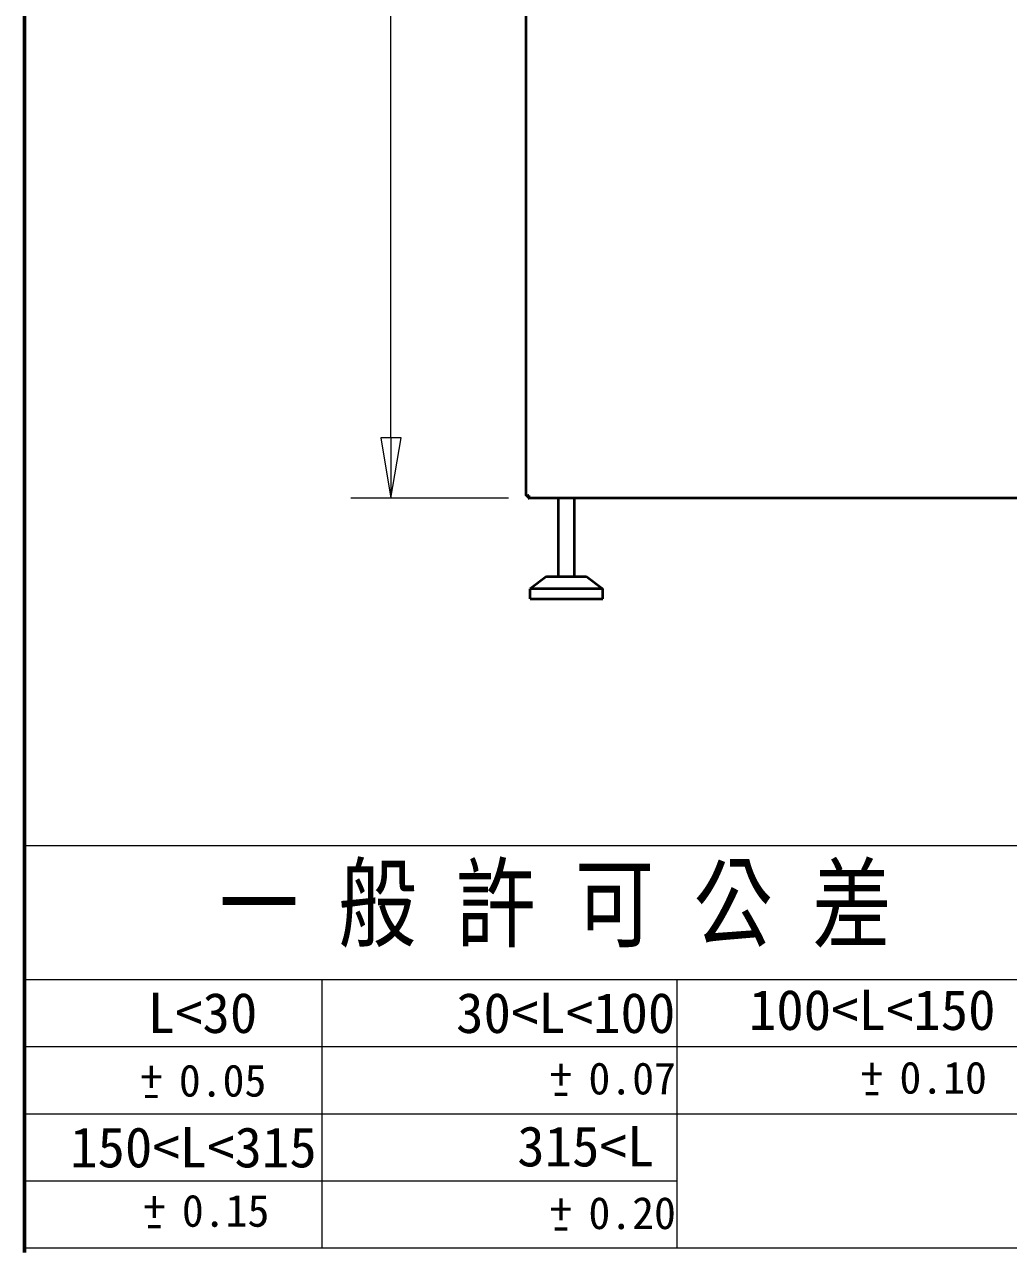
# Model space of a CAD drawing. Header units: millimetres. Extents: x 200 to 5740, y 200 to 4000.
# Drawn here: x 200 to 1177, y 200 to 1420 of the extents above; entities that cross this region are included whole.
import ezdxf
from ezdxf.enums import TextEntityAlignment as Align

# ---------------------------------------------------------------- set-up
doc = ezdxf.new("R2010")
doc.units = ezdxf.units.MM
doc.header["$LTSCALE"] = 20
for name, color, linetype, lineweight in [('可見 (ISO)', 7, 'Continuous', 35), ('圖框 (ISO)', 7, 'Continuous', 50), ('圖框層', 7, 'Continuous', 20), ('標註 (ISO)', 7, 'Continuous', 18), ('標題 (ISO)', 7, 'Continuous', 50)]:
    doc.layers.add(name, color=color, linetype=linetype, lineweight=lineweight)
doc.styles.add('STSL_59', font='kaiu.ttf')
doc.styles.add('STSL_62', font='kaiu.ttf')
doc.styles.add('文字型式124', font='kaiu.ttf')
doc.styles.add('文字型式61', font='kaiu.ttf')
doc.styles.add('文字型式65', font='kaiu.ttf')
doc.styles.add('文字型式68', font='kaiu.ttf', dxfattribs={"width": 0.8})
doc.styles.add('文字型式85', font='kaiu.ttf')
doc.styles.add('文字型式88', font='kaiu.ttf')
doc.styles.add('註記文字 (JIS)', font='kaiu.ttf')
doc.dimstyles.new('預設 (JIS)', dxfattribs={"dimscale": 20, "dimtxt": 3, "dimasz": 3, "dimexe": 2, "dimexo": 1, "dimgap": 0.8, "dimtad": 1, "dimrnd": 1e-08, "dimdsep": 46, "dimtxsty": '註記文字 (JIS)', "dimblk": 'Filled-1', "dimcen": 0.09, "dimdle": 10, "dimclrd": 256, "dimclre": 256, "dimclrt": 256, "dimadec": 0, "dimazin": 2, "dimtfac": 0.833333, "dimtmove": 0, "dimatfit": 3, "dimfxl": 0, "dimtolj": 1, "dimtzin": 0, "dimlwd": -1, "dimlwe": -1, "dimarcsym": 0})

# ---------------------------------------------------------------- blocks, each defined once
blk = doc.blocks.new('圖框 預設圖框')
at = {"layer": '圖框 (ISO)', "flags": 128}
blk.add_lwpolyline([(10, 10), (10, 200)], dxfattribs=at)
blk = doc.blocks.new('標題欄框 ISO')
at = {"layer": '圖框層', "color": 7}
for p, q in [((85.948, 35.033), (362.948, 35.033)), ((85.948, 15.036), (85.948, 35.033)), ((85.948, 28.368), (140.141, 28.368)), ((100.728, 15.036), (100.728, 28.368)), ((118.355, 15.036), (118.355, 28.368)), ((85.948, 25.035), (202.948, 25.035)), ((85.948, 21.702), (140.141, 21.702)), ((85.948, 18.369), (118.355, 18.369)), ((85.948, 15.035), (362.948, 15.035))]:
    blk.add_line(p, q, dxfattribs=at)
at = {"layer": '圖框層', "color": 7, "style": '文字型式68', "width": 0.8}
blk.add_text('       一 般 許 可 公 差', height=3.59946, dxfattribs=at).set_placement((81.905, 30.355))
at = {"layer": '圖框層', "color": 7}
for s, height, style, p in [('L<30', 1.9997, 'STSL_59', (92.061, 25.715)), ('30<L<100', 1.9997, 'STSL_59', (107.373, 25.713)), ('100<L<150', 1.9997, 'STSL_59', (121.91, 25.864)), ('+', 1.596, 'STSL_62', (91.701, 22.737)), ('0.05', 1.5958, 'STSL_62', (93.609, 22.554)), ('+', 1.596, 'STSL_62', (112.035, 22.845)), ('0.07', 1.5958, 'STSL_62', (113.943, 22.662)), ('+', 1.596, 'STSL_62', (127.476, 22.883)), ('0.10', 1.5958, 'STSL_62', (129.384, 22.7)), ('-', 1.596, 'STSL_62', (91.701, 21.944)), ('-', 1.596, 'STSL_62', (112.035, 22.052)), ('-', 1.596, 'STSL_62', (127.476, 22.09)), ('150<L<315', 1.9997, 'STSL_59', (88.209, 19.037)), ('315<L', 1.9997, 'STSL_59', (110.409, 19.086)), ('+', 1.596, 'STSL_62', (91.85, 16.271)), ('0.15', 1.5958, 'STSL_62', (93.758, 16.088)), ('+', 1.596, 'STSL_62', (112.035, 16.156)), ('0.20', 1.5958, 'STSL_62', (113.943, 15.973)), ('-', 1.596, 'STSL_62', (91.85, 15.478)), ('-', 1.596, 'STSL_62', (112.035, 15.363))]:
    blk.add_text(s, height=height, dxfattribs=dict(at, style=style)).set_placement(p)
at = {"layer": '標題 (ISO)'}
for tag, p, height, style in [('描述_001', (104.682, 197.697), 4, '文字型式65'), ('視圖比例_001', (286.455, 30.171), 3.5, '文字型式85'), ('狀態_001', (264.797, 30.13), 3.5, '文字型式85'), ('主題_001', (152.195, 28.703), 3.3, '文字型式124'), ('建立日期_001', (285.992, 24.116), 2.5, '文字型式88'), ('標題_001', (216.179, 16.901), 3.5, '文字型式85'), ('工程師_001', (305.416, 17.03), 3.5, '文字型式85'), ('設計師_001', (345.416, 17.03), 3.5, '文字型式85'), ('零件號碼_001', (251.525, 17.134), 3, '文字型式61')]:
    blk.add_attdef(tag, p, '', height=height, dxfattribs=dict(at, style=style))
at = {"layer": '標題 (ISO)', "style": '文字型式85'}
blk.add_attdef('授權者', text='', height=3.5, dxfattribs=at).set_placement((314.948, 41.033), align=Align.TOP_LEFT)
at = {"layer": '標題 (ISO)', "style": '文字型式61'}
blk.add_attdef('材料', text='', height=3, dxfattribs=at).set_placement((247.448, 31.783), align=Align.MIDDLE_CENTER)
blk = doc.blocks.new('Filled-1')
at = {"color": 0}
for p, q in [((0, 0), (-1, 0.167)), ((-1, 0.167), (-1, -0.167)), ((-1, 0), (0, 0)), ((-1, -0.167), (0, 0))]:
    blk.add_line(p, q, dxfattribs=at)
at = {"color": 0, "flags": 128}
blk.add_lwpolyline([(-1, -0.167), (0, 0)], dxfattribs=at)
at = {"color": 0}
blk.add_solid([(-1, -0.167), (0, 0), (-1, 0.167), (-1, -0.167)], dxfattribs=at)
blk = doc.blocks.new('*D65')
at = {"layer": 'Defpoints', "color": 0}
for p in [(563.8, 2299.6), (748.1, 2299.6), (700.6, 949.6)]:
    blk.add_point(p, dxfattribs=at)
at = {"layer": '標註 (ISO)'}
for p, q in [((728.1, 2299.6), (523.8, 2299.6)), ((563.8, 1009.6), (563.8, 2239.6)), ((680.6, 949.6), (523.8, 949.6))]:
    blk.add_line(p, q, dxfattribs=at)
at = {"layer": '標註 (ISO)', "xscale": 60, "yscale": 60, "zscale": 60}
for p, rotation in [((563.8, 2299.6), 90), ((563.8, 949.6), 270)]:
    blk.add_blockref('Filled-1', p, dxfattribs=dict(at, rotation=rotation))
at = {"layer": '標註 (ISO)', "insert": (483.8, 1547.2), "char_height": 60, "attachment_point": 1, "rotation": 90, "style": '註記文字 (JIS)'}
blk.add_mtext('\\A1;1350', dxfattribs=at)

msp = doc.modelspace()

# ---------------------------------------------------------------- linework, layer by layer
at = {"layer": '可見 (ISO)'}
for p, q in [((698.135, 952.07), (698.135, 2647.07)), ((698.135, 952.07), (700.635, 952.07)), ((698.135, 952.07), (698.135, 951.64)), ((700.135, 951.64), (700.565, 952.07)), ((700.135, 952.07), (700.135, 951.64)), ((700.283, 952.07), (700.137, 952.041)), ((700.206, 951.57), (700.635, 951.999)), ((700.606, 951.57), (700.635, 951.716)), ((700.635, 952.07), (700.635, 949.57)), ((700.135, 951.64), (698.135, 951.64)), ((700.635, 951.57), (700.206, 951.57)), ((700.206, 951.57), (700.206, 949.57)), ((700.206, 949.57), (700.635, 949.57)), ((1495.635, 949.57), (700.635, 949.57)), ((730.135, 871.57), (730.135, 949.57)), ((746.135, 871.57), (746.135, 949.57)), ((718.135, 871.57), (702.135, 859.57)), ((718.135, 871.57), (758.135, 871.57)), ((758.135, 871.57), (774.135, 859.57)), ((774.135, 859.57), (702.135, 859.57)), ((702.135, 849.57), (702.135, 859.57)), ((774.135, 849.57), (774.135, 859.57)), ((702.135, 849.57), (774.135, 849.57))]:
    msp.add_line(p, q, dxfattribs=at)

# ---------------------------------------------------------------- block references
at = {"xscale": 20, "yscale": 20, "zscale": 20}
for name, p in [('圖框 預設圖框', (0, 0)), ('標題欄框 ISO', (-1518.959, -96.219))]:
    msp.add_blockref(name, p, dxfattribs=at)

# ---------------------------------------------------------------- dimensions: what is measured, and where the dimension line sits
at = {"layer": '標註 (ISO)'}
dim = msp.add_linear_dim(base=(563.796, 2299.57), p1=(700.635, 949.57), p2=(748.135, 2299.57), angle=90, dimstyle='預設 (JIS)', override={"dimgap": 0.8, "dimdec": 2, "dimtol": 0, "dimlim": 0, "dimtp": 0, "dimtm": 0, "dimtdec": 2, "dimtofl": 0, "dimatfit": 1}, dxfattribs=at)
dim.commit()
dim.dimension.update_dxf_attribs({"geometry": '*D65', "text_midpoint": (563.796, 1624.57), "dimtype": 160})

doc.saveas('drawing.dxf')
